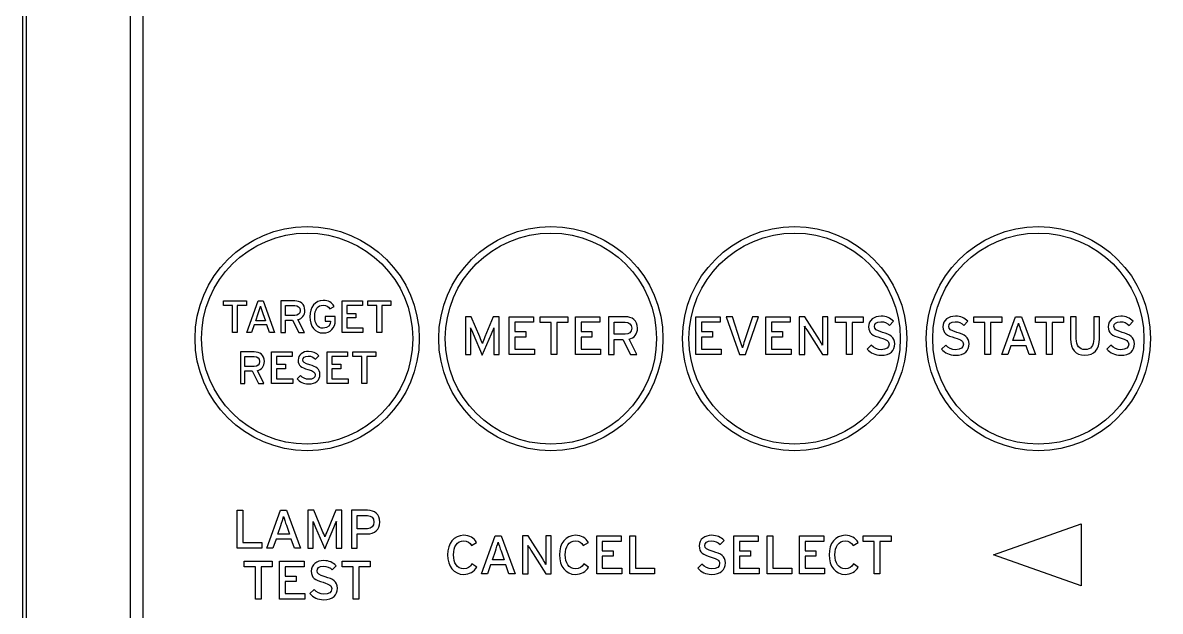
# Model space of a CAD drawing. Extents: x 5.5 to 12.5, y 5.1 to 18.5.
# Drawn here: x 5.5 to 9, y 13.128 to 14.94 of the extents above; entities that cross this region are included whole.
import ezdxf

# ---------------------------------------------------------------- set-up
doc = ezdxf.new("R2010")
doc.units = 0
doc.header["$MEASUREMENT"] = 0
doc.layers.get('0').update_dxf_attribs({"linetype": 'CONTINUOUS'})

msp = doc.modelspace()

# ---------------------------------------------------------------- linework, layer by layer
at = {"color": 7}
for points in [[(6.1598, 14.0691), (6.1598, 13.9862), (6.1452, 13.9862), (6.1452, 14.0691), (6.1169, 14.0691), (6.1169, 14.0834), (6.1881, 14.0834), (6.1881, 14.0691)], [(6.259, 13.9862), (6.2508, 14.0093), (6.2119, 14.0093), (6.2038, 13.9862), (6.1888, 13.9862), (6.2237, 14.0834), (6.2391, 14.0834), (6.2746, 13.9862)], [(6.4819, 13.9862), (6.4819, 14.0834), (6.5445, 14.0834), (6.5445, 14.0693), (6.4964, 14.0693), (6.4964, 14.0451), (6.5243, 14.0451), (6.5243, 14.031), (6.4964, 14.031), (6.4964, 14.0004), (6.5465, 14.0004), (6.5465, 13.9862)], [(6.6041, 14.0691), (6.6041, 13.9862), (6.5894, 13.9862), (6.5894, 14.0691), (6.5612, 14.0691), (6.5612, 14.0834), (6.6325, 14.0834), (6.6325, 14.0691)], [(6.9963, 13.918), (6.9963, 14.0346), (7.0714, 14.0346), (7.0714, 14.0176), (7.0137, 14.0176), (7.0137, 13.9888), (7.0473, 13.9888), (7.0473, 13.9718), (7.0137, 13.9718), (7.0137, 13.9351), (7.074, 13.9351), (7.074, 13.918)], [(7.1429, 14.0174), (7.1429, 13.918), (7.1255, 13.918), (7.1255, 14.0174), (7.0914, 14.0174), (7.0914, 14.0346), (7.177, 14.0346), (7.177, 14.0174)], [(7.1999, 13.918), (7.1999, 14.0346), (7.275, 14.0346), (7.275, 14.0176), (7.2175, 14.0176), (7.2175, 13.9888), (7.2509, 13.9888), (7.2509, 13.9718), (7.2175, 13.9718), (7.2175, 13.9351), (7.2776, 13.9351), (7.2776, 13.918)], [(7.5706, 13.918), (7.5706, 14.0346), (7.6459, 14.0346), (7.6459, 14.0176), (7.5882, 14.0176), (7.5882, 13.9888), (7.6216, 13.9888), (7.6216, 13.9718), (7.5882, 13.9718), (7.5882, 13.9351), (7.6483, 13.9351), (7.6483, 13.918)], [(7.7861, 13.918), (7.7861, 14.0346), (7.8614, 14.0346), (7.8614, 14.0176), (7.8037, 14.0176), (7.8037, 13.9888), (7.8371, 13.9888), (7.8371, 13.9718), (7.8037, 13.9718), (7.8037, 13.9351), (7.8638, 13.9351), (7.8638, 13.918)], [(8.0519, 14.0174), (8.0519, 13.918), (8.0343, 13.918), (8.0343, 14.0174), (8.0004, 14.0174), (8.0004, 14.0346), (8.0858, 14.0346), (8.0858, 14.0174)], [(8.4777, 14.0174), (8.4777, 13.918), (8.4603, 13.918), (8.4603, 14.0174), (8.4262, 14.0174), (8.4262, 14.0346), (8.5118, 14.0346), (8.5118, 14.0174)], [(8.5967, 13.918), (8.5869, 13.9456), (8.5402, 13.9456), (8.5306, 13.918), (8.5125, 13.918), (8.5543, 14.0346), (8.5729, 14.0346), (8.6153, 13.918)], [(8.6675, 14.0174), (8.6675, 13.918), (8.6501, 13.918), (8.6501, 14.0174), (8.616, 14.0174), (8.616, 14.0346), (8.7016, 14.0346), (8.7016, 14.0174)], [(6.2654, 13.8291), (6.2654, 13.9265), (6.3281, 13.9265), (6.3281, 13.9123), (6.2801, 13.9123), (6.2801, 13.8882), (6.308, 13.8882), (6.308, 13.8741), (6.2801, 13.8741), (6.2801, 13.8434), (6.3302, 13.8434), (6.3302, 13.8291)], [(6.4358, 13.8291), (6.4358, 13.9265), (6.4985, 13.9265), (6.4985, 13.9123), (6.4504, 13.9123), (6.4504, 13.8882), (6.4783, 13.8882), (6.4783, 13.8741), (6.4504, 13.8741), (6.4504, 13.8434), (6.5006, 13.8434), (6.5006, 13.8291)], [(6.5579, 13.9122), (6.5579, 13.8291), (6.5434, 13.8291), (6.5434, 13.9122), (6.515, 13.9122), (6.515, 13.9265), (6.5863, 13.9265), (6.5863, 13.9122)], [(6.1591, 13.3222), (6.1591, 13.4388), (6.1767, 13.4388), (6.1767, 13.3394), (6.2348, 13.3394), (6.2348, 13.3222)], [(6.3354, 13.3222), (6.3255, 13.3499), (6.2789, 13.3499), (6.2692, 13.3222), (6.251, 13.3222), (6.293, 13.4388), (6.3114, 13.4388), (6.354, 13.3222)], [(8.4866, 13.3017), (8.7566, 13.3966), (8.7566, 13.2066), (8.7566, 13.2066)], [(6.9956, 13.2433), (6.9858, 13.2709), (6.9391, 13.2709), (6.9295, 13.2433), (6.9114, 13.2433), (6.9534, 13.3599), (6.9718, 13.3599), (7.0144, 13.2433)], [(7.2655, 13.2433), (7.2655, 13.3599), (7.3406, 13.3599), (7.3406, 13.3429), (7.2829, 13.3429), (7.2829, 13.3141), (7.3165, 13.3141), (7.3165, 13.297), (7.2829, 13.297), (7.2829, 13.2602), (7.3432, 13.2602), (7.3432, 13.2433)], [(7.368, 13.2433), (7.368, 13.3599), (7.3854, 13.3599), (7.3854, 13.2603), (7.4436, 13.2603), (7.4436, 13.2433)], [(7.6877, 13.2433), (7.6877, 13.3599), (7.7628, 13.3599), (7.7628, 13.3429), (7.7051, 13.3429), (7.7051, 13.3141), (7.7387, 13.3141), (7.7387, 13.297), (7.7051, 13.297), (7.7051, 13.2602), (7.7652, 13.2602), (7.7652, 13.2433)], [(7.7902, 13.2433), (7.7902, 13.3599), (7.8076, 13.3599), (7.8076, 13.2603), (7.8658, 13.2603), (7.8658, 13.2433)], [(7.8893, 13.2433), (7.8893, 13.3599), (7.9645, 13.3599), (7.9645, 13.3429), (7.9068, 13.3429), (7.9068, 13.3141), (7.9403, 13.3141), (7.9403, 13.297), (7.9068, 13.297), (7.9068, 13.2602), (7.967, 13.2602), (7.967, 13.2433)], [(8.1373, 13.3427), (8.1373, 13.2433), (8.1197, 13.2433), (8.1197, 13.3427), (8.0858, 13.3427), (8.0858, 13.3599), (8.1712, 13.3599), (8.1712, 13.3427)], [(6.2327, 13.2647), (6.2327, 13.1653), (6.2153, 13.1653), (6.2153, 13.2647), (6.1812, 13.2647), (6.1812, 13.2819), (6.2668, 13.2819), (6.2668, 13.2647)], [(6.2897, 13.1653), (6.2897, 13.2819), (6.365, 13.2819), (6.365, 13.2648), (6.3073, 13.2648), (6.3073, 13.2361), (6.3407, 13.2361), (6.3407, 13.219), (6.3073, 13.219), (6.3073, 13.1821), (6.3674, 13.1821), (6.3674, 13.1653)], [(6.5341, 13.2647), (6.5341, 13.1653), (6.5166, 13.1653), (6.5166, 13.2647), (6.4826, 13.2647), (6.4826, 13.2819), (6.5681, 13.2819), (6.5681, 13.2647)]]:
    msp.add_lwpolyline(points, close=True, dxfattribs=at)
for centre, radius in [((6.3746, 13.9673), 0.345), ((6.3746, 13.9673), 0.325), ((7.1246, 13.9673), 0.345), ((7.1246, 13.9673), 0.325), ((7.8746, 13.9673), 0.345), ((7.8746, 13.9673), 0.325), ((8.6246, 13.9673), 0.345), ((8.6246, 13.9673), 0.325)]:
    msp.add_circle(centre, radius, dxfattribs=at)
for points, knots in [([(5.8796, 18.4983), (5.6701, 18.4983), (5.4996, 18.3279), (5.4996, 18.1183), (5.4996, 18.1183), (5.4996, 5.8684), (5.4996, 5.8684), (5.4996, 5.6589), (5.6701, 5.4884), (5.8796, 5.4884), (5.8796, 5.4884), (12.1297, 5.4884), (12.1297, 5.4884), (12.3391, 5.4884), (12.5097, 5.6589), (12.5097, 5.8684), (12.5097, 5.8684), (12.5097, 18.1183), (12.5097, 18.1183), (12.5097, 18.3279), (12.3391, 18.4983), (12.1297, 18.4983), (12.1297, 18.4983), (5.8796, 18.4983), (5.8796, 18.4983)], [0, 0, 0, 0, 1, 1, 1, 2, 2, 2, 3, 3, 3, 4, 4, 4, 5, 5, 5, 6, 6, 6, 7, 7, 7, 8, 8, 8, 8]), ([(5.5096, 5.8684), (5.5096, 5.8684), (5.5096, 18.1183), (5.5096, 18.1183), (5.5096, 18.3224), (5.6756, 18.4883), (5.8796, 18.4883), (5.8796, 18.4883), (12.1297, 18.4883), (12.1297, 18.4883), (12.3336, 18.4883), (12.4997, 18.3224), (12.4997, 18.1183), (12.4997, 18.1183), (12.4997, 5.8684), (12.4997, 5.8684), (12.4997, 5.6644), (12.3336, 5.4984), (12.1297, 5.4984), (12.1297, 5.4984), (5.8796, 5.4984), (5.8796, 5.4984), (5.6756, 5.4984), (5.5096, 5.6644), (5.5096, 5.8684)], [0, 0, 0, 0, 1, 1, 1, 2, 2, 2, 3, 3, 3, 4, 4, 4, 5, 5, 5, 6, 6, 6, 7, 7, 7, 8, 8, 8, 8]), ([(5.9497, 11.5156), (5.8835, 11.5156), (5.8296, 11.5697), (5.8296, 11.6358), (5.8296, 11.6358), (5.8296, 16.4958), (5.8296, 16.4958), (5.8296, 16.562), (5.8835, 16.6157), (5.9497, 16.6157), (5.9497, 16.6157), (12.0497, 16.6157), (12.0497, 16.6157), (12.1159, 16.6157), (12.1696, 16.562), (12.1696, 16.4958), (12.1696, 16.4958), (12.1696, 11.6358), (12.1696, 11.6358), (12.1696, 11.5697), (12.1159, 11.5156), (12.0497, 11.5156), (12.0497, 11.5156), (5.9497, 11.5156), (5.9497, 11.5156)], [0, 0, 0, 0, 1, 1, 1, 2, 2, 2, 3, 3, 3, 4, 4, 4, 5, 5, 5, 6, 6, 6, 7, 7, 7, 8, 8, 8, 8]), ([(12.0497, 11.5559), (12.0938, 11.5559), (12.1297, 11.5917), (12.1297, 11.6358), (12.1297, 11.6358), (12.1297, 16.4958), (12.1297, 16.4958), (12.1297, 16.5399), (12.0938, 16.5757), (12.0497, 16.5757), (12.0497, 16.5757), (5.9497, 16.5757), (5.9497, 16.5757), (5.9054, 16.5757), (5.8696, 16.5399), (5.8696, 16.4958), (5.8696, 16.4958), (5.8696, 11.6358), (5.8696, 11.6358), (5.8696, 11.5917), (5.9054, 11.5559), (5.9497, 11.5559), (5.9497, 11.5559), (12.0497, 11.5559), (12.0497, 11.5559)], [0, 0, 0, 0, 1, 1, 1, 2, 2, 2, 3, 3, 3, 4, 4, 4, 5, 5, 5, 6, 6, 6, 7, 7, 7, 8, 8, 8, 8]), ([(6.3462, 14.0258), (6.3462, 14.0258), (6.366, 13.9862), (6.366, 13.9862), (6.366, 13.9862), (6.3493, 13.9862), (6.3493, 13.9862), (6.3493, 13.9862), (6.33, 14.0246), (6.33, 14.0246), (6.33, 14.0246), (6.308, 14.0246), (6.308, 14.0246), (6.308, 14.0246), (6.308, 13.9862), (6.308, 13.9862), (6.308, 13.9862), (6.2937, 13.9862), (6.2937, 13.9862), (6.2937, 13.9862), (6.2937, 14.0834), (6.2937, 14.0834), (6.2937, 14.0834), (6.3364, 14.0834), (6.3364, 14.0834), (6.3533, 14.0834), (6.3676, 14.0744), (6.3676, 14.0544), (6.3676, 14.0388), (6.3593, 14.0293), (6.3462, 14.0258)], [0, 0, 0, 0, 1, 1, 1, 2, 2, 2, 3, 3, 3, 4, 4, 4, 5, 5, 5, 6, 6, 6, 7, 7, 7, 8, 8, 8, 9, 9, 9, 10, 10, 10, 10]), ([(6.4242, 13.9847), (6.3991, 13.9847), (6.3831, 14.0053), (6.3831, 14.0348), (6.3831, 14.0643), (6.3991, 14.0849), (6.4242, 14.0849), (6.4401, 14.0849), (6.4506, 14.0786), (6.4573, 14.0667), (6.4573, 14.0667), (6.4446, 14.0587), (6.4446, 14.0587), (6.4396, 14.0667), (6.4342, 14.0703), (6.4242, 14.0703), (6.4074, 14.0703), (6.3981, 14.0567), (6.3981, 14.0348), (6.3981, 14.0129), (6.4074, 13.9993), (6.4242, 13.9993), (6.4401, 13.9993), (6.4463, 14.0097), (6.4463, 14.021), (6.4463, 14.021), (6.4463, 14.0215), (6.4463, 14.0215), (6.4463, 14.0215), (6.4304, 14.0215), (6.4304, 14.0215), (6.4304, 14.0215), (6.4304, 14.0355), (6.4304, 14.0355), (6.4304, 14.0355), (6.4611, 14.0355), (6.4611, 14.0355), (6.4611, 14.0355), (6.4611, 14.0243), (6.4611, 14.0243), (6.4611, 13.9993), (6.4459, 13.9847), (6.4242, 13.9847)], [0, 0, 0, 0, 1, 1, 1, 2, 2, 2, 3, 3, 3, 4, 4, 4, 5, 5, 5, 6, 6, 6, 7, 7, 7, 8, 8, 8, 9, 9, 9, 10, 10, 10, 11, 11, 11, 12, 12, 12, 13, 13, 13, 14, 14, 14, 14]), ([(6.2386, 14.0446), (6.2361, 14.0517), (6.2323, 14.0629), (6.2311, 14.067), (6.2301, 14.0629), (6.2267, 14.0517), (6.2241, 14.0444), (6.2241, 14.0444), (6.2163, 14.0222), (6.2163, 14.0222), (6.2163, 14.0222), (6.2463, 14.0222), (6.2463, 14.0222), (6.2463, 14.0222), (6.2386, 14.0446), (6.2386, 14.0446)], [0, 0, 0, 0, 1, 1, 1, 2, 2, 2, 3, 3, 3, 4, 4, 4, 5, 5, 5, 5]), ([(6.3364, 14.0696), (6.3364, 14.0696), (6.308, 14.0696), (6.308, 14.0696), (6.308, 14.0696), (6.308, 14.0384), (6.308, 14.0384), (6.308, 14.0384), (6.3364, 14.0384), (6.3364, 14.0384), (6.346, 14.0384), (6.3529, 14.0434), (6.3529, 14.0539), (6.3529, 14.0641), (6.3462, 14.0696), (6.3364, 14.0696)], [0, 0, 0, 0, 1, 1, 1, 2, 2, 2, 3, 3, 3, 4, 4, 4, 5, 5, 5, 5]), ([(8.1397, 13.9161), (8.1227, 13.9161), (8.108, 13.9235), (8.0982, 13.9351), (8.0982, 13.9351), (8.1106, 13.9471), (8.1106, 13.9471), (8.1185, 13.9387), (8.1299, 13.9333), (8.1409, 13.9333), (8.1573, 13.9333), (8.1652, 13.939), (8.1652, 13.9504), (8.1652, 13.9594), (8.1583, 13.9638), (8.1389, 13.9697), (8.1142, 13.9769), (8.1023, 13.9831), (8.1023, 14.004), (8.1023, 14.0241), (8.1194, 14.0365), (8.1408, 14.0365), (8.1566, 14.0365), (8.1687, 14.0307), (8.179, 14.0207), (8.179, 14.0207), (8.1666, 14.0081), (8.1666, 14.0081), (8.1594, 14.0157), (8.1509, 14.0193), (8.1396, 14.0193), (8.1258, 14.0193), (8.1199, 14.0126), (8.1199, 14.0048), (8.1199, 13.9966), (8.1253, 13.9926), (8.1454, 13.9866), (8.1685, 13.9797), (8.1828, 13.9723), (8.1828, 13.9514), (8.1828, 13.9304), (8.1695, 13.9161), (8.1397, 13.9161)], [0, 0, 0, 0, 1, 1, 1, 2, 2, 2, 3, 3, 3, 4, 4, 4, 5, 5, 5, 6, 6, 6, 7, 7, 7, 8, 8, 8, 9, 9, 9, 10, 10, 10, 11, 11, 11, 12, 12, 12, 13, 13, 13, 14, 14, 14, 14]), ([(8.3685, 13.9161), (8.3514, 13.9161), (8.3368, 13.9235), (8.327, 13.9351), (8.327, 13.9351), (8.3394, 13.9471), (8.3394, 13.9471), (8.3473, 13.9387), (8.3587, 13.9333), (8.3697, 13.9333), (8.3861, 13.9333), (8.394, 13.939), (8.394, 13.9504), (8.394, 13.9594), (8.3871, 13.9638), (8.3676, 13.9697), (8.343, 13.9769), (8.3311, 13.9831), (8.3311, 14.004), (8.3311, 14.0241), (8.3482, 14.0365), (8.3695, 14.0365), (8.3854, 14.0365), (8.3974, 14.0307), (8.4078, 14.0207), (8.4078, 14.0207), (8.3954, 14.0081), (8.3954, 14.0081), (8.3881, 14.0157), (8.3797, 14.0193), (8.3683, 14.0193), (8.3545, 14.0193), (8.3487, 14.0126), (8.3487, 14.0048), (8.3487, 13.9966), (8.354, 13.9926), (8.3742, 13.9866), (8.3972, 13.9797), (8.4115, 13.9723), (8.4115, 13.9514), (8.4115, 13.9304), (8.3983, 13.9161), (8.3685, 13.9161)], [0, 0, 0, 0, 1, 1, 1, 2, 2, 2, 3, 3, 3, 4, 4, 4, 5, 5, 5, 6, 6, 6, 7, 7, 7, 8, 8, 8, 9, 9, 9, 10, 10, 10, 11, 11, 11, 12, 12, 12, 13, 13, 13, 14, 14, 14, 14]), ([(8.877, 13.9161), (8.8599, 13.9161), (8.8453, 13.9235), (8.8355, 13.9351), (8.8355, 13.9351), (8.8479, 13.9471), (8.8479, 13.9471), (8.8558, 13.9387), (8.8672, 13.9333), (8.8782, 13.9333), (8.8945, 13.9333), (8.9025, 13.939), (8.9025, 13.9504), (8.9025, 13.9594), (8.8956, 13.9638), (8.8761, 13.9697), (8.8515, 13.9769), (8.8396, 13.9831), (8.8396, 14.004), (8.8396, 14.0241), (8.8567, 14.0365), (8.878, 14.0365), (8.8939, 14.0365), (8.9059, 14.0307), (8.9163, 14.0207), (8.9163, 14.0207), (8.9038, 14.0081), (8.9038, 14.0081), (8.8966, 14.0157), (8.8882, 14.0193), (8.8768, 14.0193), (8.863, 14.0193), (8.8572, 14.0126), (8.8572, 14.0048), (8.8572, 13.9966), (8.8625, 13.9926), (8.8827, 13.9866), (8.9057, 13.9797), (8.92, 13.9723), (8.92, 13.9514), (8.92, 13.9304), (8.9068, 13.9161), (8.877, 13.9161)], [0, 0, 0, 0, 1, 1, 1, 2, 2, 2, 3, 3, 3, 4, 4, 4, 5, 5, 5, 6, 6, 6, 7, 7, 7, 8, 8, 8, 9, 9, 9, 10, 10, 10, 11, 11, 11, 12, 12, 12, 13, 13, 13, 14, 14, 14, 14]), ([(6.9488, 13.918), (6.9488, 13.918), (6.9488, 13.9797), (6.9488, 13.9797), (6.9488, 13.9866), (6.9489, 13.9967), (6.9491, 14.0002), (6.9477, 13.9967), (6.9445, 13.9885), (6.9415, 13.9817), (6.9415, 13.9817), (6.9133, 13.9161), (6.9133, 13.9161), (6.9133, 13.9161), (6.8852, 13.9817), (6.8852, 13.9817), (6.8824, 13.9885), (6.879, 13.9967), (6.8778, 14.0002), (6.878, 13.9967), (6.8781, 13.9866), (6.8781, 13.9797), (6.8781, 13.9797), (6.8781, 13.918), (6.8781, 13.918), (6.8781, 13.918), (6.8616, 13.918), (6.8616, 13.918), (6.8616, 13.918), (6.8616, 14.0346), (6.8616, 14.0346), (6.8616, 14.0346), (6.8795, 14.0346), (6.8795, 14.0346), (6.8795, 14.0346), (6.9057, 13.9724), (6.9057, 13.9724), (6.9086, 13.9657), (6.9122, 13.9573), (6.9138, 13.9525), (6.9153, 13.9573), (6.9188, 13.9657), (6.9215, 13.9724), (6.9215, 13.9724), (6.9472, 14.0346), (6.9472, 14.0346), (6.9472, 14.0346), (6.966, 14.0346), (6.966, 14.0346), (6.966, 14.0346), (6.966, 13.918), (6.966, 13.918), (6.966, 13.918), (6.9488, 13.918), (6.9488, 13.918)], [0, 0, 0, 0, 1, 1, 1, 2, 2, 2, 3, 3, 3, 4, 4, 4, 5, 5, 5, 6, 6, 6, 7, 7, 7, 8, 8, 8, 9, 9, 9, 10, 10, 10, 11, 11, 11, 12, 12, 12, 13, 13, 13, 14, 14, 14, 15, 15, 15, 16, 16, 16, 17, 17, 17, 18, 18, 18, 18]), ([(7.3654, 13.9657), (7.3654, 13.9657), (7.3892, 13.918), (7.3892, 13.918), (7.3892, 13.918), (7.3691, 13.918), (7.3691, 13.918), (7.3691, 13.918), (7.346, 13.9642), (7.346, 13.9642), (7.346, 13.9642), (7.3196, 13.9642), (7.3196, 13.9642), (7.3196, 13.9642), (7.3196, 13.918), (7.3196, 13.918), (7.3196, 13.918), (7.3024, 13.918), (7.3024, 13.918), (7.3024, 13.918), (7.3024, 14.0346), (7.3024, 14.0346), (7.3024, 14.0346), (7.3536, 14.0346), (7.3536, 14.0346), (7.3739, 14.0346), (7.3911, 14.0238), (7.3911, 13.9998), (7.3911, 13.9811), (7.3813, 13.9697), (7.3654, 13.9657)], [0, 0, 0, 0, 1, 1, 1, 2, 2, 2, 3, 3, 3, 4, 4, 4, 5, 5, 5, 6, 6, 6, 7, 7, 7, 8, 8, 8, 9, 9, 9, 10, 10, 10, 10]), ([(7.3536, 14.0181), (7.3536, 14.0181), (7.3196, 14.0181), (7.3196, 14.0181), (7.3196, 14.0181), (7.3196, 13.9807), (7.3196, 13.9807), (7.3196, 13.9807), (7.3536, 13.9807), (7.3536, 13.9807), (7.3653, 13.9807), (7.3734, 13.9866), (7.3734, 13.9993), (7.3734, 14.0115), (7.3654, 14.0181), (7.3536, 14.0181)], [0, 0, 0, 0, 1, 1, 1, 2, 2, 2, 3, 3, 3, 4, 4, 4, 5, 5, 5, 5]), ([(7.7232, 13.918), (7.7232, 13.918), (7.7046, 13.918), (7.7046, 13.918), (7.7046, 13.918), (7.6641, 14.0346), (7.6641, 14.0346), (7.6641, 14.0346), (7.6831, 14.0346), (7.6831, 14.0346), (7.6831, 14.0346), (7.7075, 13.9604), (7.7075, 13.9604), (7.7096, 13.9535), (7.7131, 13.9432), (7.7139, 13.939), (7.7149, 13.9432), (7.7184, 13.9537), (7.7205, 13.9606), (7.7205, 13.9606), (7.7446, 14.0346), (7.7446, 14.0346), (7.7446, 14.0346), (7.7632, 14.0346), (7.7632, 14.0346), (7.7632, 14.0346), (7.7232, 13.918), (7.7232, 13.918)], [0, 0, 0, 0, 1, 1, 1, 2, 2, 2, 3, 3, 3, 4, 4, 4, 5, 5, 5, 6, 6, 6, 7, 7, 7, 8, 8, 8, 9, 9, 9, 9]), ([(7.9606, 13.918), (7.9606, 13.918), (7.9141, 13.9912), (7.9141, 13.9912), (7.9113, 13.9955), (7.9074, 14.0024), (7.9055, 14.0055), (7.9055, 14.0012), (7.9056, 13.985), (7.9056, 13.9785), (7.9056, 13.9785), (7.9056, 13.918), (7.9056, 13.918), (7.9056, 13.918), (7.8886, 13.918), (7.8886, 13.918), (7.8886, 13.918), (7.8886, 14.0346), (7.8886, 14.0346), (7.8886, 14.0346), (7.9065, 14.0346), (7.9065, 14.0346), (7.9065, 14.0346), (7.9508, 13.9635), (7.9508, 13.9635), (7.9539, 13.9587), (7.9589, 13.9501), (7.9604, 13.947), (7.9604, 13.9513), (7.9604, 13.968), (7.9604, 13.9745), (7.9604, 13.9745), (7.9604, 14.0346), (7.9604, 14.0346), (7.9604, 14.0346), (7.9773, 14.0346), (7.9773, 14.0346), (7.9773, 14.0346), (7.9773, 13.918), (7.9773, 13.918), (7.9773, 13.918), (7.9606, 13.918), (7.9606, 13.918)], [0, 0, 0, 0, 1, 1, 1, 2, 2, 2, 3, 3, 3, 4, 4, 4, 5, 5, 5, 6, 6, 6, 7, 7, 7, 8, 8, 8, 9, 9, 9, 10, 10, 10, 11, 11, 11, 12, 12, 12, 13, 13, 13, 14, 14, 14, 14]), ([(8.5723, 13.9881), (8.5693, 13.9966), (8.5647, 14.01), (8.5635, 14.015), (8.5621, 14.01), (8.558, 13.9966), (8.5549, 13.9879), (8.5549, 13.9879), (8.5456, 13.9612), (8.5456, 13.9612), (8.5456, 13.9612), (8.5816, 13.9612), (8.5816, 13.9612), (8.5816, 13.9612), (8.5723, 13.9881), (8.5723, 13.9881)], [0, 0, 0, 0, 1, 1, 1, 2, 2, 2, 3, 3, 3, 4, 4, 4, 5, 5, 5, 5]), ([(8.7676, 13.9161), (8.7387, 13.9161), (8.7237, 13.9349), (8.7237, 13.9669), (8.7237, 13.9669), (8.7237, 14.0346), (8.7237, 14.0346), (8.7237, 14.0346), (8.7412, 14.0346), (8.7412, 14.0346), (8.7412, 14.0346), (8.7412, 13.9675), (8.7412, 13.9675), (8.7412, 13.9454), (8.7504, 13.9337), (8.7679, 13.9337), (8.7862, 13.9337), (8.795, 13.9451), (8.795, 13.9662), (8.795, 13.9662), (8.795, 14.0346), (8.795, 14.0346), (8.795, 14.0346), (8.8124, 14.0346), (8.8124, 14.0346), (8.8124, 14.0346), (8.8124, 13.9666), (8.8124, 13.9666), (8.8124, 13.934), (8.7965, 13.9161), (8.7676, 13.9161)], [0, 0, 0, 0, 1, 1, 1, 2, 2, 2, 3, 3, 3, 4, 4, 4, 5, 5, 5, 6, 6, 6, 7, 7, 7, 8, 8, 8, 9, 9, 9, 10, 10, 10, 10]), ([(6.2217, 13.8689), (6.2217, 13.8689), (6.2415, 13.8291), (6.2415, 13.8291), (6.2415, 13.8291), (6.2246, 13.8291), (6.2246, 13.8291), (6.2246, 13.8291), (6.2053, 13.8677), (6.2053, 13.8677), (6.2053, 13.8677), (6.1834, 13.8677), (6.1834, 13.8677), (6.1834, 13.8677), (6.1834, 13.8291), (6.1834, 13.8291), (6.1834, 13.8291), (6.1691, 13.8291), (6.1691, 13.8291), (6.1691, 13.8291), (6.1691, 13.9265), (6.1691, 13.9265), (6.1691, 13.9265), (6.2117, 13.9265), (6.2117, 13.9265), (6.2287, 13.9265), (6.243, 13.9173), (6.243, 13.8973), (6.243, 13.8818), (6.2348, 13.8722), (6.2217, 13.8689)], [0, 0, 0, 0, 1, 1, 1, 2, 2, 2, 3, 3, 3, 4, 4, 4, 5, 5, 5, 6, 6, 6, 7, 7, 7, 8, 8, 8, 9, 9, 9, 10, 10, 10, 10]), ([(6.2117, 13.9127), (6.2117, 13.9127), (6.1834, 13.9127), (6.1834, 13.9127), (6.1834, 13.9127), (6.1834, 13.8815), (6.1834, 13.8815), (6.1834, 13.8815), (6.2117, 13.8815), (6.2117, 13.8815), (6.2215, 13.8815), (6.2282, 13.8865), (6.2282, 13.897), (6.2282, 13.9072), (6.2217, 13.9127), (6.2117, 13.9127)], [0, 0, 0, 0, 1, 1, 1, 2, 2, 2, 3, 3, 3, 4, 4, 4, 5, 5, 5, 5]), ([(6.3779, 13.8278), (6.3638, 13.8278), (6.3516, 13.8338), (6.3435, 13.8434), (6.3435, 13.8434), (6.3538, 13.8534), (6.3538, 13.8534), (6.3603, 13.8464), (6.37, 13.842), (6.3791, 13.842), (6.3927, 13.842), (6.3993, 13.8467), (6.3993, 13.8562), (6.3993, 13.8636), (6.3936, 13.8674), (6.3772, 13.8722), (6.3567, 13.8784), (6.3469, 13.8836), (6.3469, 13.9008), (6.3469, 13.9177), (6.361, 13.928), (6.3789, 13.928), (6.3922, 13.928), (6.4022, 13.923), (6.4108, 13.9147), (6.4108, 13.9147), (6.4005, 13.9044), (6.4005, 13.9044), (6.3944, 13.9106), (6.3874, 13.9137), (6.3779, 13.9137), (6.3665, 13.9137), (6.3615, 13.908), (6.3615, 13.9015), (6.3615, 13.8948), (6.366, 13.8915), (6.3829, 13.8865), (6.402, 13.8806), (6.4139, 13.8744), (6.4139, 13.857), (6.4139, 13.8396), (6.4029, 13.8278), (6.3779, 13.8278)], [0, 0, 0, 0, 1, 1, 1, 2, 2, 2, 3, 3, 3, 4, 4, 4, 5, 5, 5, 6, 6, 6, 7, 7, 7, 8, 8, 8, 9, 9, 9, 10, 10, 10, 11, 11, 11, 12, 12, 12, 13, 13, 13, 14, 14, 14, 14]), ([(6.3109, 13.3925), (6.308, 13.4007), (6.3033, 13.4142), (6.3019, 13.4192), (6.3007, 13.4142), (6.2964, 13.4009), (6.2935, 13.3923), (6.2935, 13.3923), (6.2842, 13.3656), (6.2842, 13.3656), (6.2842, 13.3656), (6.3202, 13.3656), (6.3202, 13.3656), (6.3202, 13.3656), (6.3109, 13.3925), (6.3109, 13.3925)], [0, 0, 0, 0, 1, 1, 1, 2, 2, 2, 3, 3, 3, 4, 4, 4, 5, 5, 5, 5]), ([(6.4642, 13.3222), (6.4642, 13.3222), (6.4642, 13.3839), (6.4642, 13.3839), (6.4642, 13.3909), (6.4644, 13.4011), (6.4645, 13.4043), (6.4632, 13.4011), (6.4599, 13.3926), (6.457, 13.3861), (6.457, 13.3861), (6.4287, 13.3205), (6.4287, 13.3205), (6.4287, 13.3205), (6.4006, 13.3861), (6.4006, 13.3861), (6.3979, 13.3926), (6.3944, 13.4011), (6.3932, 13.4043), (6.3932, 13.4011), (6.3934, 13.3909), (6.3934, 13.3839), (6.3934, 13.3839), (6.3934, 13.3222), (6.3934, 13.3222), (6.3934, 13.3222), (6.377, 13.3222), (6.377, 13.3222), (6.377, 13.3222), (6.377, 13.4388), (6.377, 13.4388), (6.377, 13.4388), (6.395, 13.4388), (6.395, 13.4388), (6.395, 13.4388), (6.4211, 13.3768), (6.4211, 13.3768), (6.4241, 13.3701), (6.4277, 13.3616), (6.4292, 13.3566), (6.4308, 13.3616), (6.4342, 13.3699), (6.437, 13.3768), (6.437, 13.3768), (6.4627, 13.4388), (6.4627, 13.4388), (6.4627, 13.4388), (6.4813, 13.4388), (6.4813, 13.4388), (6.4813, 13.4388), (6.4813, 13.3222), (6.4813, 13.3222), (6.4813, 13.3222), (6.4642, 13.3222), (6.4642, 13.3222)], [0, 0, 0, 0, 1, 1, 1, 2, 2, 2, 3, 3, 3, 4, 4, 4, 5, 5, 5, 6, 6, 6, 7, 7, 7, 8, 8, 8, 9, 9, 9, 10, 10, 10, 11, 11, 11, 12, 12, 12, 13, 13, 13, 14, 14, 14, 15, 15, 15, 16, 16, 16, 17, 17, 17, 18, 18, 18, 18]), ([(6.5593, 13.3658), (6.5593, 13.3658), (6.5288, 13.3658), (6.5288, 13.3658), (6.5288, 13.3658), (6.5288, 13.3222), (6.5288, 13.3222), (6.5288, 13.3222), (6.5116, 13.3222), (6.5116, 13.3222), (6.5116, 13.3222), (6.5116, 13.4388), (6.5116, 13.4388), (6.5116, 13.4388), (6.5605, 13.4388), (6.5605, 13.4388), (6.582, 13.4388), (6.598, 13.4266), (6.598, 13.4025), (6.598, 13.3783), (6.582, 13.3658), (6.5593, 13.3658)], [0, 0, 0, 0, 1, 1, 1, 2, 2, 2, 3, 3, 3, 4, 4, 4, 5, 5, 5, 6, 6, 6, 7, 7, 7, 7]), ([(6.5602, 13.4224), (6.5602, 13.4224), (6.5288, 13.4224), (6.5288, 13.4224), (6.5288, 13.4224), (6.5288, 13.3821), (6.5288, 13.3821), (6.5288, 13.3821), (6.5602, 13.3821), (6.5602, 13.3821), (6.5734, 13.3821), (6.5801, 13.3899), (6.5801, 13.4025), (6.5801, 13.4152), (6.5724, 13.4224), (6.5602, 13.4224)], [0, 0, 0, 0, 1, 1, 1, 2, 2, 2, 3, 3, 3, 4, 4, 4, 5, 5, 5, 5]), ([(6.8563, 13.2414), (6.8261, 13.2414), (6.807, 13.2662), (6.807, 13.3015), (6.807, 13.3368), (6.8261, 13.3616), (6.8563, 13.3616), (6.8754, 13.3616), (6.888, 13.3541), (6.896, 13.3399), (6.896, 13.3399), (6.8805, 13.3303), (6.8805, 13.3303), (6.8745, 13.3398), (6.8683, 13.3442), (6.8563, 13.3442), (6.8359, 13.3442), (6.8251, 13.3277), (6.8251, 13.3015), (6.8251, 13.2753), (6.8359, 13.2588), (6.8563, 13.2588), (6.8685, 13.2588), (6.8761, 13.2638), (6.8819, 13.2734), (6.8819, 13.2734), (6.8966, 13.2638), (6.8966, 13.2638), (6.8881, 13.2493), (6.874, 13.2414), (6.8563, 13.2414)], [0, 0, 0, 0, 1, 1, 1, 2, 2, 2, 3, 3, 3, 4, 4, 4, 5, 5, 5, 6, 6, 6, 7, 7, 7, 8, 8, 8, 9, 9, 9, 10, 10, 10, 10]), ([(6.9712, 13.3134), (6.9684, 13.3217), (6.9637, 13.3353), (6.9624, 13.3403), (6.961, 13.3353), (6.9569, 13.3218), (6.9538, 13.3132), (6.9538, 13.3132), (6.9445, 13.2865), (6.9445, 13.2865), (6.9445, 13.2865), (6.9805, 13.2865), (6.9805, 13.2865), (6.9805, 13.2865), (6.9712, 13.3134), (6.9712, 13.3134)], [0, 0, 0, 0, 1, 1, 1, 2, 2, 2, 3, 3, 3, 4, 4, 4, 5, 5, 5, 5]), ([(7.1093, 13.2433), (7.1093, 13.2433), (7.0628, 13.3163), (7.0628, 13.3163), (7.06, 13.3206), (7.0561, 13.3277), (7.0542, 13.3306), (7.0542, 13.3263), (7.0543, 13.3101), (7.0543, 13.3038), (7.0543, 13.3038), (7.0543, 13.2433), (7.0543, 13.2433), (7.0543, 13.2433), (7.0373, 13.2433), (7.0373, 13.2433), (7.0373, 13.2433), (7.0373, 13.3599), (7.0373, 13.3599), (7.0373, 13.3599), (7.0552, 13.3599), (7.0552, 13.3599), (7.0552, 13.3599), (7.0995, 13.2888), (7.0995, 13.2888), (7.1026, 13.2839), (7.1076, 13.2752), (7.1091, 13.2722), (7.1091, 13.2765), (7.109, 13.2932), (7.109, 13.2998), (7.109, 13.2998), (7.109, 13.3599), (7.109, 13.3599), (7.109, 13.3599), (7.126, 13.3599), (7.126, 13.3599), (7.126, 13.3599), (7.126, 13.2433), (7.126, 13.2433), (7.126, 13.2433), (7.1093, 13.2433), (7.1093, 13.2433)], [0, 0, 0, 0, 1, 1, 1, 2, 2, 2, 3, 3, 3, 4, 4, 4, 5, 5, 5, 6, 6, 6, 7, 7, 7, 8, 8, 8, 9, 9, 9, 10, 10, 10, 11, 11, 11, 12, 12, 12, 13, 13, 13, 14, 14, 14, 14]), ([(7.2001, 13.2414), (7.1699, 13.2414), (7.1508, 13.2662), (7.1508, 13.3015), (7.1508, 13.3368), (7.1699, 13.3616), (7.2001, 13.3616), (7.2192, 13.3616), (7.2318, 13.3541), (7.2399, 13.3399), (7.2399, 13.3399), (7.2244, 13.3303), (7.2244, 13.3303), (7.2183, 13.3398), (7.2121, 13.3442), (7.2001, 13.3442), (7.1798, 13.3442), (7.1689, 13.3277), (7.1689, 13.3015), (7.1689, 13.2753), (7.1798, 13.2588), (7.2001, 13.2588), (7.2123, 13.2588), (7.2199, 13.2638), (7.2257, 13.2734), (7.2257, 13.2734), (7.2404, 13.2638), (7.2404, 13.2638), (7.2319, 13.2493), (7.2178, 13.2414), (7.2001, 13.2414)], [0, 0, 0, 0, 1, 1, 1, 2, 2, 2, 3, 3, 3, 4, 4, 4, 5, 5, 5, 6, 6, 6, 7, 7, 7, 8, 8, 8, 9, 9, 9, 10, 10, 10, 10]), ([(7.6183, 13.2414), (7.6013, 13.2414), (7.5866, 13.2486), (7.5768, 13.2602), (7.5768, 13.2602), (7.5894, 13.2724), (7.5894, 13.2724), (7.5971, 13.2638), (7.6087, 13.2586), (7.6197, 13.2586), (7.6361, 13.2586), (7.6438, 13.2641), (7.6438, 13.2755), (7.6438, 13.2845), (7.6369, 13.2891), (7.6175, 13.2948), (7.5928, 13.3022), (7.5809, 13.3084), (7.5809, 13.3292), (7.5809, 13.3494), (7.598, 13.3616), (7.6195, 13.3616), (7.6354, 13.3616), (7.6473, 13.3559), (7.6576, 13.346), (7.6576, 13.346), (7.6454, 13.3334), (7.6454, 13.3334), (7.6379, 13.3408), (7.6297, 13.3446), (7.6181, 13.3446), (7.6045, 13.3446), (7.5987, 13.3379), (7.5987, 13.3301), (7.5987, 13.3218), (7.604, 13.3179), (7.6242, 13.3118), (7.6471, 13.305), (7.6615, 13.2976), (7.6615, 13.2767), (7.6615, 13.2557), (7.6481, 13.2414), (7.6183, 13.2414)], [0, 0, 0, 0, 1, 1, 1, 2, 2, 2, 3, 3, 3, 4, 4, 4, 5, 5, 5, 6, 6, 6, 7, 7, 7, 8, 8, 8, 9, 9, 9, 10, 10, 10, 11, 11, 11, 12, 12, 12, 13, 13, 13, 14, 14, 14, 14]), ([(8.0302, 13.2414), (8, 13.2414), (7.9807, 13.2662), (7.9807, 13.3015), (7.9807, 13.3368), (8, 13.3616), (8.0302, 13.3616), (8.0491, 13.3616), (8.0619, 13.3541), (8.0698, 13.3399), (8.0698, 13.3399), (8.0543, 13.3303), (8.0543, 13.3303), (8.0483, 13.3398), (8.0422, 13.3442), (8.0302, 13.3442), (8.0098, 13.3442), (7.9988, 13.3277), (7.9988, 13.3015), (7.9988, 13.2753), (8.0098, 13.2588), (8.0302, 13.2588), (8.0422, 13.2588), (8.0498, 13.2638), (8.0558, 13.2734), (8.0558, 13.2734), (8.0703, 13.2638), (8.0703, 13.2638), (8.062, 13.2493), (8.0477, 13.2414), (8.0302, 13.2414)], [0, 0, 0, 0, 1, 1, 1, 2, 2, 2, 3, 3, 3, 4, 4, 4, 5, 5, 5, 6, 6, 6, 7, 7, 7, 8, 8, 8, 9, 9, 9, 10, 10, 10, 10]), ([(6.4248, 13.1634), (6.4077, 13.1634), (6.3931, 13.1708), (6.3832, 13.1821), (6.3832, 13.1821), (6.3958, 13.1944), (6.3958, 13.1944), (6.4036, 13.1859), (6.4151, 13.1806), (6.4261, 13.1806), (6.4423, 13.1806), (6.4503, 13.1863), (6.4503, 13.1975), (6.4503, 13.2066), (6.4434, 13.2111), (6.4239, 13.2169), (6.3993, 13.2242), (6.3874, 13.2304), (6.3874, 13.2512), (6.3874, 13.2714), (6.4044, 13.2838), (6.426, 13.2838), (6.4418, 13.2838), (6.4537, 13.2779), (6.464, 13.2679), (6.464, 13.2679), (6.4518, 13.2553), (6.4518, 13.2553), (6.4444, 13.2629), (6.4361, 13.2665), (6.4246, 13.2665), (6.411, 13.2665), (6.4051, 13.2598), (6.4051, 13.2521), (6.4051, 13.2438), (6.4105, 13.2398), (6.4306, 13.2338), (6.4535, 13.2269), (6.4678, 13.2195), (6.4678, 13.1987), (6.4678, 13.1777), (6.4546, 13.1634), (6.4248, 13.1634)], [0, 0, 0, 0, 1, 1, 1, 2, 2, 2, 3, 3, 3, 4, 4, 4, 5, 5, 5, 6, 6, 6, 7, 7, 7, 8, 8, 8, 9, 9, 9, 10, 10, 10, 11, 11, 11, 12, 12, 12, 13, 13, 13, 14, 14, 14, 14])]:
    msp.add_open_spline(points, degree=3, knots=knots, dxfattribs=at)

doc.saveas('drawing.dxf')
